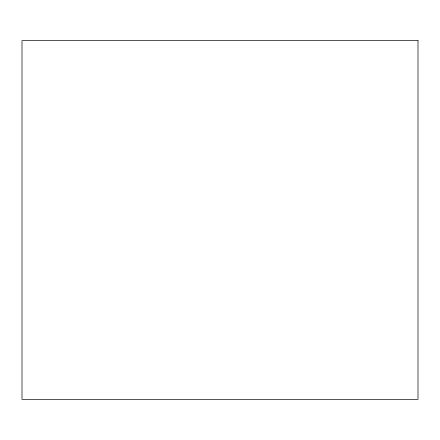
<?xml version="1.0" encoding="UTF-8"?>
<svg xmlns="http://www.w3.org/2000/svg" width="440" height="440" viewBox="0 0 440 440"><rect width="100%" height="100%" fill="white"/><g stroke="black" fill="none" stroke-linecap="round" stroke-linejoin="round"><path stroke-width="0.66" d="M418 40.64L22 40.64L22 399.361L418 399.361L418 40.64"/></g></svg>
